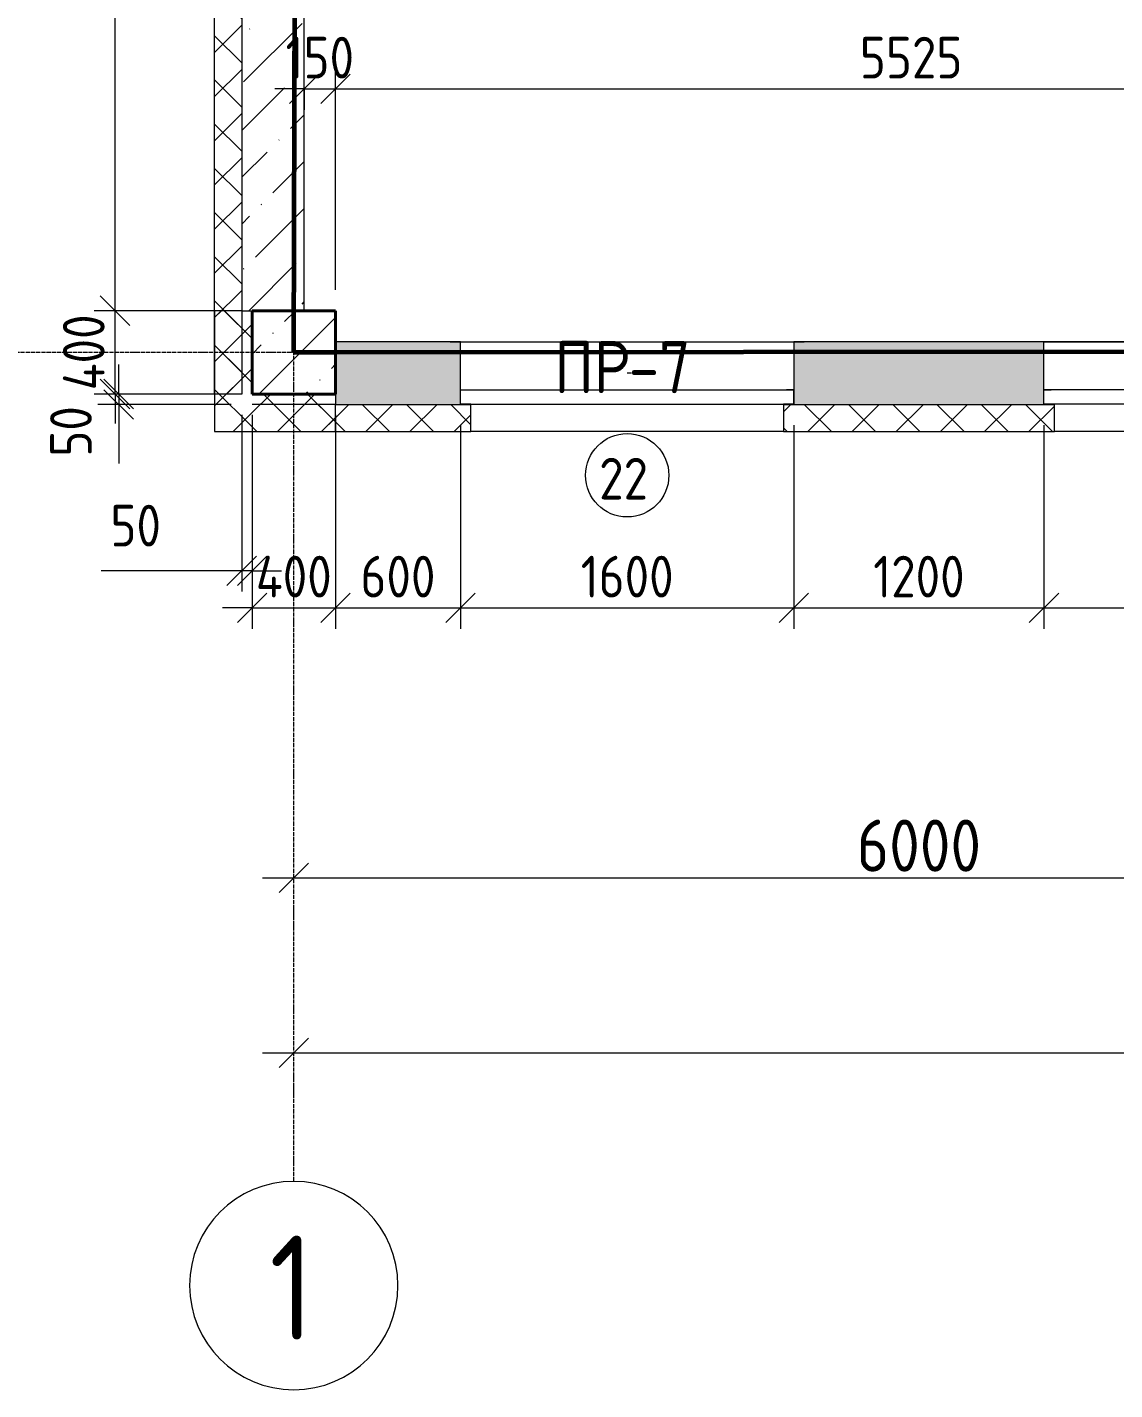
# Model space of a CAD drawing. Header units: millimetres. Extents: x -56773 to 221258, y -262288 to 26541.
# Drawn here: x -20870 to -15651, y -109923 to -103384 of the extents above; entities that cross this region are included whole.
import ezdxf

# ---------------------------------------------------------------- set-up
doc = ezdxf.new("R2010")
doc.units = ezdxf.units.MM
doc.linetypes.add('ADSK_Линия сетки', pattern=[25, 20, -2.5, 0, -2.5])
for name, color, linetype, lineweight in [('3.1 Штукатурка внешн стен для инвесторов', 5, 'Continuous', 60), ('_ Окна', 7, 'Continuous', 18), ('Марки', 7, 'Continuous', 20), ('Марки окон', 7, 'Continuous', 20), ('Несущие колонны', 7, 'Continuous', 18), ('Окна', 7, 'Continuous', 9), ('Оси', 7, 'Continuous', 9), ('Размеры', 7, 'Continuous', 9), ('Стены внутренние', 7, 'Continuous', 18), ('Стены наружные', 7, 'Continuous', 18), ('Стены штриховка', 7, 'Continuous', 9)]:
    doc.layers.add(name, color=color, linetype=linetype, lineweight=lineweight)
doc.styles.add('GOST Common', font='', dxfattribs={"width": 0.9, "height": 500})
doc.styles.add('GOST Common_2', font='', dxfattribs={"width": 0.9, "height": 250})
doc.styles.add('GOST Common_3', font='', dxfattribs={"width": 0.9, "height": 200})
doc.styles.get('GOST Common').set_extended_font_data('GOST Common')
doc.styles.get('GOST Common_2').set_extended_font_data('GOST Common')
doc.styles.get('GOST Common_3').set_extended_font_data('GOST Common')
doc.dimstyles.new('ADSK_Основной_2_0', dxfattribs={"dimscale": 304.8, "dimtxt": 201.142999, "dimasz": 0.463911, "dimexe": 0.328084, "dimexo": 0.328084, "dimgap": 0.164042, "dimtad": 1, "dimdec": 3, "dimrnd": 0.001, "dimdsep": 46, "dimtxsty": 'GOST Common_3', "dimblk1": 'OBLIQUE', "dimblk2": 'OBLIQUE', "dimsah": 1, "dimcen": 0.09, "dimdle": 0.328084, "dimazin": 2, "dimtfac": 1, "dimtdec": 4, "dimtix": 1, "dimtmove": 0, "dimatfit": 3, "dimfxl": 1, "dimtvp": 1, "dimtolj": 1, "dimtzin": 0, "dimlwd": 20, "dimlwe": 20, "dimarcsym": 2})
doc.dimstyles.new('ADSK_Основной_2_0_1', dxfattribs={"dimscale": 304.8, "dimtxt": 201.142999, "dimasz": 0.463911, "dimexe": 0.328084, "dimexo": 0.328084, "dimgap": 0.164042, "dimtad": 1, "dimdec": 3, "dimrnd": 0.001, "dimdsep": 46, "dimtxsty": 'GOST Common_3', "dimblk1": 'OBLIQUE', "dimblk2": 'OBLIQUE', "dimsah": 1, "dimcen": 0.09, "dimdle": 0.328084, "dimazin": 2, "dimtfac": 1, "dimtdec": 4, "dimtix": 1, "dimtmove": 1, "dimatfit": 3, "dimfxl": 1, "dimtvp": 1, "dimtolj": 1, "dimtzin": 0, "dimlwd": 20, "dimlwe": 20, "dimarcsym": 2})
doc.dimstyles.new('ADSK_Основной_2_5_мм', dxfattribs={"dimscale": 304.8, "dimtxt": 251.428749, "dimasz": 0.463911, "dimexe": 0.492126, "dimexo": 0.984252, "dimgap": 0.098425, "dimtad": 1, "dimrnd": 0.01, "dimdsep": 46, "dimtxsty": 'GOST Common_2', "dimblk1": 'OBLIQUE', "dimblk2": 'OBLIQUE', "dimsah": 1, "dimcen": 0.09, "dimdle": 0.492126, "dimazin": 2, "dimtfac": 1, "dimtdec": 4, "dimtix": 1, "dimtmove": 0, "dimatfit": 3, "dimfxl": 1, "dimtvp": 1, "dimtolj": 1, "dimtzin": 0, "dimlwd": 20, "dimlwe": 20, "dimarcsym": 2})
pattern_1 = [(45, (9.36, -97949.04), (84.18955, 308.69595), [396.875, -79.375, 3.353, -76.022])]
pattern_2 = [(45, (9.36, -97949.04), (-106.066, 106.066), []), (135, (9.36, -97949.04), (-106.066, -106.066), [])]

# ---------------------------------------------------------------- blocks, each defined once
blk = doc.blocks.new('ADSK_КолоннаЖБ_Прямоугольная - 400x400 мм-1807142-Кладочный план 2-го этаж')
at = {"layer": 'Несущие колонны', "lineweight": 40}
for p, q in [((-200, 200), (200, 200)), ((-200, -200), (-200, 200)), ((200, 200), (200, -200)), ((200, -200), (-200, -200))]:
    blk.add_line(p, q, dxfattribs=at)
blk = doc.blocks.new('ОКНО L03 _2СТ_RS - ОК-5_1600х2000h-3556615-Кладочный план 2-го этаж')
at = {"layer": '_ Окна'}
for p, q in [((-838.1, 149), (761.9, 149)), ((-838.1, 149), (-838.1, 79)), ((-838.1, 149), (-833.1, 149)), ((-818.1, 149), (-38.1, 149)), ((-38.1, 149), (741.9, 149)), ((761.9, 149), (756.9, 149)), ((761.9, 149), (761.9, 79)), ((-838.1, 79), (761.9, 79)), ((-838.1, 79), (-803.1, 79)), ((-818.1, 79), (-38.1, 79)), ((-38.1, 79), (741.9, 79)), ((761.9, 79), (726.9, 79))]:
    blk.add_line(p, q, dxfattribs=at)
at = {"layer": 'Окна'}
blk.add_line((-888.1, -150), (811.9, -150), dxfattribs=at)
blk = doc.blocks.new('ОКНО L03 _2СТ_RS - ОК-5_1600х2000h-3556607-Кладочный план 2-го этаж')
at = {"layer": '_ Окна'}
for p, q in [((-838.1, -79), (761.9, -79)), ((-838.1, -149), (-838.1, -79)), ((-838.1, -79), (-803.1, -79)), ((-818.1, -79), (-38.1, -79)), ((-38.1, -79), (741.9, -79)), ((761.9, -79), (726.9, -79)), ((761.9, -149), (761.9, -79)), ((-838.1, -149), (761.9, -149)), ((-838.1, -149), (-833.1, -149)), ((-818.1, -149), (-38.1, -149)), ((-38.1, -149), (741.9, -149)), ((761.9, -149), (756.9, -149))]:
    blk.add_line(p, q, dxfattribs=at)
at = {"layer": 'Окна'}
blk.add_line((-888.1, 150), (811.9, 150), dxfattribs=at)
blk = doc.blocks.new('Ось сетки - Круг_Ø10 мм-8259-Кладочный план 2-го этаж')
at = {"layer": 'Оси', "lineweight": 20}
for start, end in [(360, 180), (180, 360)]:
    blk.add_arc((0, 0), 5, start, end, dxfattribs=at)
blk = doc.blocks.new('_Oblique')
at = {"color": 0, "linetype": 'ByBlock', "lineweight": -2}
blk.add_line((-0.5, -0.5), (0.5, 0.5), dxfattribs=at)
blk = doc.blocks.new('*D4376')
at = {"layer": 'Defpoints', "color": 0, "lineweight": 25, "transparency": 16777216}
for p in [(-19590.6, -107366.3), (-13590.6, -107366.3), (-13590.6, -107466.3)]:
    blk.add_point(p, dxfattribs=at)
at = {"layer": 'Размеры', "color": 0, "lineweight": 20, "transparency": 16777216}
for p, q in [((-19740.6, -107466.3), (-13440.6, -107466.3)), ((-19590.6, -107666.3), (-19590.6, -107616.3)), ((-13590.6, -107666.3), (-13590.6, -107616.3))]:
    blk.add_line(p, q, dxfattribs=at)
at = {"layer": 'Размеры', "color": 0, "lineweight": 20, "transparency": 16777216, "xscale": 141.4, "yscale": 141.4, "zscale": 141.4, "rotation": 180}
blk.add_blockref('_Oblique', (-19590.6, -107466.3), dxfattribs=at)
at = {"layer": 'Размеры', "color": 0, "lineweight": 20, "transparency": 16777216, "xscale": 141.4, "yscale": 141.4, "zscale": 141.4}
blk.add_blockref('_Oblique', (-13590.6, -107466.3), dxfattribs=at)
at = {"layer": 'Размеры', "color": 0, "lineweight": 9, "transparency": 16777216, "insert": (-16590.6, -107311.3), "char_height": 250, "width": 756.843, "attachment_point": 5, "style": 'GOST Common_2'}
blk.add_mtext('\\A1;6000', dxfattribs=at)
blk = doc.blocks.new('*D4400')
at = {"layer": 'Defpoints', "color": 0, "lineweight": 25, "transparency": 16777216}
for p in [(-19590.6, -108206.3), (61609.4, -108206.3), (61609.4, -108306.3)]:
    blk.add_point(p, dxfattribs=at)
at = {"layer": 'Размеры', "color": 0, "lineweight": 20, "transparency": 16777216}
for p, q in [((-19740.6, -108306.3), (61759.4, -108306.3)), ((-19590.6, -108506.3), (-19590.6, -108456.3)), ((61609.4, -108506.3), (61609.4, -108456.3))]:
    blk.add_line(p, q, dxfattribs=at)
at = {"layer": 'Размеры', "color": 0, "lineweight": 20, "transparency": 16777216, "xscale": 141.4, "yscale": 141.4, "zscale": 141.4, "rotation": 180}
blk.add_blockref('_Oblique', (-19590.6, -108306.3), dxfattribs=at)
at = {"layer": 'Размеры', "color": 0, "lineweight": 20, "transparency": 16777216, "xscale": 141.4, "yscale": 141.4, "zscale": 141.4}
blk.add_blockref('_Oblique', (61609.4, -108306.3), dxfattribs=at)
at = {"layer": 'Размеры', "color": 0, "lineweight": 9, "transparency": 16777216, "insert": (21009.4, -108151.3), "char_height": 250, "width": 889.802, "attachment_point": 5, "style": 'GOST Common_2'}
blk.add_mtext('\\A1;81200', dxfattribs=at)
blk = doc.blocks.new('*D4420')
at = {"layer": 'Defpoints', "color": 0, "lineweight": 25, "transparency": 16777216}
for p in [(-20430.7, -105144.1), (-19790.6, -105144.1), (-19790.6, -105194.1)]:
    blk.add_point(p, dxfattribs=at)
at = {"layer": 'Размеры', "color": 0, "lineweight": 20, "transparency": 16777216}
for p, q in [((-20430.7, -105144.1), (-20430.7, -105002.7)), ((-19890.6, -105144.1), (-20530.7, -105144.1)), ((-20430.7, -105144.1), (-20430.7, -105194.1)), ((-19890.6, -105194.1), (-20530.7, -105194.1)), ((-20430.7, -105194.1), (-20430.7, -105476.9))]:
    blk.add_line(p, q, dxfattribs=at)
at = {"layer": 'Размеры', "color": 0, "lineweight": 20, "transparency": 16777216, "xscale": 141.4, "yscale": 141.4, "zscale": 141.4}
for p, rotation in [((-20430.7, -105144.1), 270), ((-20430.7, -105194.1), 90)]:
    blk.add_blockref('_Oblique', p, dxfattribs=dict(at, rotation=rotation))
at = {"layer": 'Размеры', "color": 0, "lineweight": 9, "transparency": 16777216, "insert": (-20759.8, -105444.9), "char_height": 200, "width": 302.737, "attachment_point": 1, "rotation": 90, "line_spacing_factor": 1.022761, "style": 'GOST Common_3'}
blk.add_mtext('\\A1;50', dxfattribs=at)
blk = doc.blocks.new('*D4421')
at = {"layer": 'Defpoints', "color": 0, "lineweight": 25, "transparency": 16777216}
for p in [(-20448.4, -104744.1), (-19790.6, -104744.1), (-19790.6, -105144.1)]:
    blk.add_point(p, dxfattribs=at)
at = {"layer": 'Размеры', "color": 0, "lineweight": 20, "transparency": 16777216}
for p, q in [((-20448.4, -104744.1), (-20448.4, -104602.7)), ((-19890.6, -104744.1), (-20548.4, -104744.1)), ((-20448.4, -105144.1), (-20448.4, -104744.1)), ((-19890.6, -105144.1), (-20548.4, -105144.1)), ((-20448.4, -105144.1), (-20448.4, -105285.5))]:
    blk.add_line(p, q, dxfattribs=at)
at = {"layer": 'Размеры', "color": 0, "lineweight": 20, "transparency": 16777216, "xscale": 141.4, "yscale": 141.4, "zscale": 141.4}
for p, rotation in [((-20448.4, -104744.1), 270), ((-20448.4, -105144.1), 90)]:
    blk.add_blockref('_Oblique', p, dxfattribs=dict(at, rotation=rotation))
at = {"layer": 'Размеры', "color": 0, "lineweight": 9, "transparency": 16777216, "insert": (-20598.4, -104944.1), "char_height": 200, "width": 474.561, "attachment_point": 5, "rotation": 90, "style": 'GOST Common_3'}
blk.add_mtext('\\A1;400', dxfattribs=at)
blk = doc.blocks.new('*D4422')
at = {"layer": 'Defpoints', "color": 0, "lineweight": 25, "transparency": 16777216}
for p in [(-20448.4, -101344.1), (-19839.6, -101344.1), (-19790.6, -104744.1)]:
    blk.add_point(p, dxfattribs=at)
at = {"layer": 'Размеры', "color": 0, "lineweight": 20, "transparency": 16777216}
for p, q in [((-20448.4, -104844.1), (-20448.4, -101244.1)), ((-19939.6, -101344.1), (-20548.4, -101344.1)), ((-19890.6, -104744.1), (-20548.4, -104744.1))]:
    blk.add_line(p, q, dxfattribs=at)
at = {"layer": 'Размеры', "color": 0, "lineweight": 20, "transparency": 16777216, "xscale": 141.4, "yscale": 141.4, "zscale": 141.4}
for p, rotation in [((-20448.4, -101344.1), 90), ((-20448.4, -104744.1), 270)]:
    blk.add_blockref('_Oblique', p, dxfattribs=dict(at, rotation=rotation))
at = {"layer": 'Размеры', "color": 0, "lineweight": 9, "transparency": 16777216, "insert": (-20598.4, -103044.1), "char_height": 200, "width": 625.93, "attachment_point": 5, "rotation": 90, "style": 'GOST Common_3'}
blk.add_mtext('\\A1;3400', dxfattribs=at)
blk = doc.blocks.new('*D4446')
at = {"layer": 'Defpoints', "color": 0, "lineweight": 25, "transparency": 16777216}
for p in [(-19840.6, -105144.1), (-19790.6, -105144.1), (-19790.6, -105992.3)]:
    blk.add_point(p, dxfattribs=at)
at = {"layer": 'Размеры', "color": 0, "lineweight": 20, "transparency": 16777216}
for p, q in [((-19840.6, -105244.1), (-19840.6, -106092.3)), ((-19790.6, -105244.1), (-19790.6, -106092.3)), ((-19840.6, -105992.3), (-20514.9, -105992.3)), ((-19790.6, -105992.3), (-19840.6, -105992.3)), ((-19790.6, -105992.3), (-19649.2, -105992.3))]:
    blk.add_line(p, q, dxfattribs=at)
at = {"layer": 'Размеры', "color": 0, "lineweight": 20, "transparency": 16777216, "xscale": 141.4, "yscale": 141.4, "zscale": 141.4}
blk.add_blockref('_Oblique', (-19840.6, -105992.3), dxfattribs=at)
at = {"layer": 'Размеры', "color": 0, "lineweight": 20, "transparency": 16777216, "xscale": 141.4, "yscale": 141.4, "zscale": 141.4, "rotation": 180}
blk.add_blockref('_Oblique', (-19790.6, -105992.3), dxfattribs=at)
at = {"layer": 'Размеры', "color": 0, "lineweight": 9, "transparency": 16777216, "insert": (-20470.5, -105675.6), "char_height": 200, "width": 302.737, "attachment_point": 1, "line_spacing_factor": 1.022761, "style": 'GOST Common_3'}
blk.add_mtext('\\A1;50', dxfattribs=at)
blk = doc.blocks.new('*D4447')
at = {"layer": 'Defpoints', "color": 0, "lineweight": 25, "transparency": 16777216}
for p in [(-19790.6, -105144.1), (-19390.6, -105144.1), (-19390.6, -106170.3)]:
    blk.add_point(p, dxfattribs=at)
at = {"layer": 'Размеры', "color": 0, "lineweight": 20, "transparency": 16777216}
for p, q in [((-19790.6, -105244.1), (-19790.6, -106270.3)), ((-19390.6, -105244.1), (-19390.6, -106270.3)), ((-19790.6, -106170.3), (-19932, -106170.3)), ((-19790.6, -106170.3), (-19390.6, -106170.3)), ((-19390.6, -106170.3), (-19249.2, -106170.3))]:
    blk.add_line(p, q, dxfattribs=at)
at = {"layer": 'Размеры', "color": 0, "lineweight": 20, "transparency": 16777216, "xscale": 141.4, "yscale": 141.4, "zscale": 141.4}
blk.add_blockref('_Oblique', (-19790.6, -106170.3), dxfattribs=at)
at = {"layer": 'Размеры', "color": 0, "lineweight": 20, "transparency": 16777216, "xscale": 141.4, "yscale": 141.4, "zscale": 141.4, "rotation": 180}
blk.add_blockref('_Oblique', (-19390.6, -106170.3), dxfattribs=at)
at = {"layer": 'Размеры', "color": 0, "lineweight": 9, "transparency": 16777216, "insert": (-19590.6, -106020.3), "char_height": 200, "width": 474.561, "attachment_point": 5, "style": 'GOST Common_3'}
blk.add_mtext('\\A1;400', dxfattribs=at)
blk = doc.blocks.new('*D4448')
at = {"layer": 'Defpoints', "color": 0, "lineweight": 25, "transparency": 16777216}
for p in [(-19390.6, -105144.1), (-18790.6, -105193.1), (-18790.6, -106170.3)]:
    blk.add_point(p, dxfattribs=at)
at = {"layer": 'Размеры', "color": 0, "lineweight": 20, "transparency": 16777216}
for p, q in [((-19390.6, -105244.1), (-19390.6, -106270.3)), ((-18790.6, -105293.1), (-18790.6, -106270.3)), ((-19490.6, -106170.3), (-18690.6, -106170.3))]:
    blk.add_line(p, q, dxfattribs=at)
at = {"layer": 'Размеры', "color": 0, "lineweight": 20, "transparency": 16777216, "xscale": 141.4, "yscale": 141.4, "zscale": 141.4, "rotation": 180}
blk.add_blockref('_Oblique', (-19390.6, -106170.3), dxfattribs=at)
at = {"layer": 'Размеры', "color": 0, "lineweight": 20, "transparency": 16777216, "xscale": 141.4, "yscale": 141.4, "zscale": 141.4}
blk.add_blockref('_Oblique', (-18790.6, -106170.3), dxfattribs=at)
at = {"layer": 'Размеры', "color": 0, "lineweight": 9, "transparency": 16777216, "insert": (-19090.6, -106020.3), "char_height": 200, "width": 454.106, "attachment_point": 5, "style": 'GOST Common_3'}
blk.add_mtext('\\A1;600', dxfattribs=at)
blk = doc.blocks.new('*D4449')
at = {"layer": 'Defpoints', "color": 0, "lineweight": 25, "transparency": 16777216}
for p in [(-18790.6, -105193.1), (-17190.6, -105193.1), (-17190.6, -106170.3)]:
    blk.add_point(p, dxfattribs=at)
at = {"layer": 'Размеры', "color": 0, "lineweight": 20, "transparency": 16777216}
for p, q in [((-18790.6, -105293.1), (-18790.6, -106270.3)), ((-17190.6, -105293.1), (-17190.6, -106270.3)), ((-18890.6, -106170.3), (-17090.6, -106170.3))]:
    blk.add_line(p, q, dxfattribs=at)
at = {"layer": 'Размеры', "color": 0, "lineweight": 20, "transparency": 16777216, "xscale": 141.4, "yscale": 141.4, "zscale": 141.4, "rotation": 180}
blk.add_blockref('_Oblique', (-18790.6, -106170.3), dxfattribs=at)
at = {"layer": 'Размеры', "color": 0, "lineweight": 20, "transparency": 16777216, "xscale": 141.4, "yscale": 141.4, "zscale": 141.4}
blk.add_blockref('_Oblique', (-17190.6, -106170.3), dxfattribs=at)
at = {"layer": 'Размеры', "color": 0, "lineweight": 9, "transparency": 16777216, "insert": (-17990.6, -106020.3), "char_height": 200, "width": 560.473, "attachment_point": 5, "style": 'GOST Common_3'}
blk.add_mtext('\\A1;1600', dxfattribs=at)
blk = doc.blocks.new('*D4450')
at = {"layer": 'Defpoints', "color": 0, "lineweight": 25, "transparency": 16777216}
for p in [(-17190.6, -105193.1), (-15990.6, -105193.1), (-15990.6, -106170.3)]:
    blk.add_point(p, dxfattribs=at)
at = {"layer": 'Размеры', "color": 0, "lineweight": 20, "transparency": 16777216}
for p, q in [((-17190.6, -105293.1), (-17190.6, -106270.3)), ((-15990.6, -105293.1), (-15990.6, -106270.3)), ((-17290.6, -106170.3), (-15890.6, -106170.3))]:
    blk.add_line(p, q, dxfattribs=at)
at = {"layer": 'Размеры', "color": 0, "lineweight": 20, "transparency": 16777216, "xscale": 141.4, "yscale": 141.4, "zscale": 141.4, "rotation": 180}
blk.add_blockref('_Oblique', (-17190.6, -106170.3), dxfattribs=at)
at = {"layer": 'Размеры', "color": 0, "lineweight": 20, "transparency": 16777216, "xscale": 141.4, "yscale": 141.4, "zscale": 141.4}
blk.add_blockref('_Oblique', (-15990.6, -106170.3), dxfattribs=at)
at = {"layer": 'Размеры', "color": 0, "lineweight": 9, "transparency": 16777216, "insert": (-16590.6, -106020.3), "char_height": 200, "width": 560.473, "attachment_point": 5, "style": 'GOST Common_3'}
blk.add_mtext('\\A1;1200', dxfattribs=at)
blk = doc.blocks.new('*D4451')
at = {"layer": 'Defpoints', "color": 0, "lineweight": 25, "transparency": 16777216}
for p in [(-15990.6, -105193.1), (-14390.6, -105193.1), (-14390.6, -106170.3)]:
    blk.add_point(p, dxfattribs=at)
at = {"layer": 'Размеры', "color": 0, "lineweight": 20, "transparency": 16777216}
for p, q in [((-15990.6, -105293.1), (-15990.6, -106270.3)), ((-14390.6, -105293.1), (-14390.6, -106270.3)), ((-16090.6, -106170.3), (-14290.6, -106170.3))]:
    blk.add_line(p, q, dxfattribs=at)
at = {"layer": 'Размеры', "color": 0, "lineweight": 20, "transparency": 16777216, "xscale": 141.4, "yscale": 141.4, "zscale": 141.4, "rotation": 180}
blk.add_blockref('_Oblique', (-15990.6, -106170.3), dxfattribs=at)
at = {"layer": 'Размеры', "color": 0, "lineweight": 20, "transparency": 16777216, "xscale": 141.4, "yscale": 141.4, "zscale": 141.4}
blk.add_blockref('_Oblique', (-14390.6, -106170.3), dxfattribs=at)
at = {"layer": 'Размеры', "color": 0, "lineweight": 9, "transparency": 16777216, "insert": (-15190.6, -106020.3), "char_height": 200, "width": 560.473, "attachment_point": 5, "style": 'GOST Common_3'}
blk.add_mtext('\\A1;1600', dxfattribs=at)
blk = doc.blocks.new('*D4652')
at = {"layer": 'Defpoints', "color": 0, "lineweight": 25, "transparency": 16777216}
for p in [(-19540.6, -103579.5), (-19390.6, -103679.5), (-19390.6, -104744.1)]:
    blk.add_point(p, dxfattribs=at)
at = {"layer": 'Размеры', "color": 0, "lineweight": 20, "transparency": 16777216}
for p, q in [((-19390.6, -104644.1), (-19390.6, -103579.5)), ((-19540.6, -103679.5), (-19682, -103679.5)), ((-19540.6, -103679.5), (-19540.6, -103779.5)), ((-19540.6, -103679.5), (-19390.6, -103679.5)), ((-19390.6, -103679.5), (-19249.2, -103679.5))]:
    blk.add_line(p, q, dxfattribs=at)
at = {"layer": 'Размеры', "color": 0, "lineweight": 20, "transparency": 16777216, "xscale": 141.4, "yscale": 141.4, "zscale": 141.4}
blk.add_blockref('_Oblique', (-19540.6, -103679.5), dxfattribs=at)
at = {"layer": 'Размеры', "color": 0, "lineweight": 20, "transparency": 16777216, "xscale": 141.4, "yscale": 141.4, "zscale": 141.4, "rotation": 180}
blk.add_blockref('_Oblique', (-19390.6, -103679.5), dxfattribs=at)
at = {"layer": 'Размеры', "color": 0, "lineweight": 9, "transparency": 16777216, "insert": (-19465.6, -103529.5), "char_height": 200, "width": 409.104, "attachment_point": 5, "style": 'GOST Common_3'}
blk.add_mtext('\\A1;150', dxfattribs=at)
blk = doc.blocks.new('*D4653')
at = {"layer": 'Defpoints', "color": 0, "lineweight": 25, "transparency": 16777216}
for p in [(-13865.6, -103679.5), (-13865.6, -103894.1), (-19390.6, -104744.1)]:
    blk.add_point(p, dxfattribs=at)
at = {"layer": 'Размеры', "color": 0, "lineweight": 20, "transparency": 16777216}
for p, q in [((-19390.6, -104644.1), (-19390.6, -103579.5)), ((-13865.6, -103794.1), (-13865.6, -103579.5)), ((-19490.6, -103679.5), (-13765.6, -103679.5))]:
    blk.add_line(p, q, dxfattribs=at)
at = {"layer": 'Размеры', "color": 0, "lineweight": 20, "transparency": 16777216, "xscale": 141.4, "yscale": 141.4, "zscale": 141.4, "rotation": 180}
blk.add_blockref('_Oblique', (-19390.6, -103679.5), dxfattribs=at)
at = {"layer": 'Размеры', "color": 0, "lineweight": 20, "transparency": 16777216, "xscale": 141.4, "yscale": 141.4, "zscale": 141.4}
blk.add_blockref('_Oblique', (-13865.6, -103679.5), dxfattribs=at)
at = {"layer": 'Размеры', "color": 0, "lineweight": 9, "transparency": 16777216, "insert": (-16628.1, -103529.5), "char_height": 200, "width": 605.475, "attachment_point": 5, "style": 'GOST Common_3'}
blk.add_mtext('\\A1;5525', dxfattribs=at)
blk = doc.blocks.new('М_окна1 - Маркировка типоразмера-1510237-Кладочный план 2-го этаж')
at = {"layer": 'Марки окон'}
blk.add_circle((0, 0), 2, dxfattribs=at)
blk = doc.blocks.new('ADSK_Марка_Отверстие - Экземпляр_Только Марка-157312-Кладочный план 2-го этаж')
at = {"layer": 'Марки'}
blk.add_line((0, 0), (0.2, 0), dxfattribs=at)

msp = doc.modelspace()

# ---------------------------------------------------------------- hatches: boundary and pattern name
at = {"layer": 'Несущие колонны', "lineweight": 9}
h = msp.add_hatch(dxfattribs=at)
h.set_pattern_fill('FP_1', color=256, style=0, pattern_type=2)
h.set_pattern_definition([(45, (9.36, -97949.04), (-224.5064, 224.5064), []), (45, (233.87, -97949.04), (-224.5064, 224.5064), [396.875, -79.375, 3.353, -76.022])])
h.paths.add_polyline_path([(-19790.6385, -105144.0666), (-19390.6385, -105144.0666), (-19390.6385, -104744.0666), (-19790.6385, -104744.0666)])
at = {"layer": 'Стены внутренние', "lineweight": 9}
h = msp.add_hatch(dxfattribs=at)
h.set_pattern_fill('FP_2', color=256, style=0, pattern_type=2)
h.set_pattern_definition(pattern_1)
h.paths.add_polyline_path([(-19790.6385, -104744.0666), (-19540.6385, -104744.0666), (-19540.6385, -101344.0666), (-19839.6385, -101344.0666), (-19840.6385, -104744.0666)])
h.paths.add_polyline_path([(-19840.6385, -99794.0666), (-19839.6385, -99794.0666), (-19839.6385, -99744.0666), (-19540.6385, -99744.0666), (-19540.6385, -99144.0666), (-19790.6385, -99144.0666), (-19790.6385, -98744.0666), (-19540.6385, -98744.0666), (-19540.6385, -97544.0666), (-19839.6385, -97544.0666), (-19840.6385, -98631.2864)])
h.paths.add_polyline_path([(-19840.6385, -95994.0666), (-19839.6385, -95994.0666), (-19839.6385, -95944.0666), (-19540.6385, -95944.0666), (-19540.6385, -94744.0666), (-19790.6385, -94744.0666), (-19790.6385, -94344.0666), (-19540.6385, -94344.0666), (-19540.6385, -93744.0666), (-19839.6385, -93744.0666), (-19840.6385, -95757.2112)])
h.paths.add_polyline_path([(-19839.6385, -92194.0666), (-19839.6385, -92144.0666), (-19540.6385, -92144.0666), (-19540.6385, -90944.0666), (-19839.6385, -90944.0666), (-19840.6385, -92194.0666)])
h.paths.add_polyline_path([(-19840.6385, -89394.0666), (-19839.6385, -89394.0666), (-19839.6385, -89344.0666), (-19540.6385, -89344.0666), (-19540.6385, -88744.0666), (-19790.6385, -88744.0666), (-19790.6385, -88344.0666), (-19540.6385, -88344.0666), (-19540.6385, -86944.0666), (-19840.6385, -86944.0666), (-19840.6385, -87134.9856)])
h = msp.add_hatch(dxfattribs=at)
h.set_pattern_fill('FP_2', color=256, style=0, pattern_type=2)
h.set_pattern_definition(pattern_1)
h.paths.add_polyline_path([(56459.3615, -105194.0666), (56459.3615, -105193.0666), (56409.3615, -105193.0666), (56409.3615, -104894.0666), (55809.3615, -104894.0666), (55809.3615, -105144.0666), (55409.3615, -105144.0666), (55409.3615, -104894.0666), (54809.3615, -104894.0666), (54809.3615, -105193.0666), (56326.6505, -105194.0666)])
h.paths.add_polyline_path([(59222.263, -105194.0666), (59209.3615, -105193.0666), (59209.3615, -104894.0666), (58009.3615, -104894.0666), (58009.3615, -105193.0666), (57959.3615, -105194.0666)])
h.paths.add_polyline_path([(61393.9725, -105194.0666), (61559.3615, -105194.0666), (61559.3615, -105144.0666), (61409.3615, -105144.0666), (61409.3615, -104894.0666), (60809.3615, -104894.0666), (60809.3615, -105193.0666), (60759.3615, -105194.0666)])
h.paths.add_polyline_path([(44959.3615, -105194.0666), (46909.3615, -105193.0666), (46909.3615, -104894.0666), (46009.3615, -104894.0666), (46009.3615, -105144.0666), (45609.3615, -105144.0666), (45609.3615, -104894.0666), (45009.3615, -104894.0666), (45009.3615, -105193.0666), (44959.3615, -105193.0666)])
h.paths.add_polyline_path([(37459.3615, -105194.0666), (37459.3615, -105193.0666), (37409.3615, -105193.0666), (37409.3615, -104894.0666), (36209.3615, -104894.0666), (36209.3615, -105193.0666), (36159.3615, -105194.0666)])
h.paths.add_polyline_path([(40659.3615, -105194.0666), (40659.3615, -105193.0666), (40609.3615, -105193.0666), (40609.3615, -104894.0666), (40009.3615, -104894.0666), (40009.3615, -105144.0666), (39609.3615, -105144.0666), (39609.3615, -104894.0666), (39009.3615, -104894.0666), (39009.3615, -105193.0666), (38959.3615, -105194.0666)])
h.paths.add_polyline_path([(50459.3615, -105194.0666), (50459.3615, -105193.0666), (50409.3615, -105193.0666), (50409.3615, -104894.0666), (49809.3615, -104894.0666), (49809.3615, -105144.0666), (49409.3615, -105144.0666), (49409.3615, -104894.0666), (48509.3615, -104894.0666), (48509.3615, -105193.0666), (48459.3615, -105194.0666)])
h.paths.add_polyline_path([(53259.3615, -105194.0666), (53259.3615, -105193.0666), (53209.3615, -105193.0666), (53209.3615, -104894.0666), (52009.3615, -104894.0666), (52009.3615, -105193.0666), (51959.3615, -105194.0666)])
h.paths.add_polyline_path([(42159.3615, -105194.0666), (43409.3615, -105193.0666), (43409.3615, -104894.0666), (42209.3615, -104894.0666), (42209.3615, -105193.0666), (42159.3615, -105193.0666)])
h.paths.add_polyline_path([(30266.1372, -105194.0666), (31409.3615, -105193.0666), (31409.3615, -104894.0666), (30209.3615, -104894.0666), (30209.3615, -105193.0666), (30159.3615, -105194.0666)])
h.paths.add_polyline_path([(19459.3615, -105194.0666), (19459.3615, -105193.0666), (19409.3615, -105193.0666), (19409.3615, -104894.0666), (18209.3615, -104894.0666), (18209.3615, -105193.0666), (18683.6869, -105194.0666)])
h.paths.add_polyline_path([(15609.3615, -105194.0666), (15609.3615, -104894.0666), (15009.3615, -104894.0666), (15009.3615, -105144.0666), (14609.3615, -105144.0666), (14609.3615, -104894.0666), (14009.3615, -104894.0666), (14009.3615, -105193.0666), (13959.3615, -105194.0666)])
h.paths.add_polyline_path([(20959.3615, -105194.0666), (21609.3615, -105194.0666), (21609.3615, -104894.0666), (21009.3615, -104894.0666), (21009.3615, -105193.0666), (20959.3615, -105193.0666)])
h.paths.add_polyline_path([(28659.3615, -105194.0666), (28659.3615, -105193.0666), (28609.3615, -105193.0666), (28609.3615, -104894.0666), (28009.3615, -104894.0666), (28009.3615, -105144.0666), (27609.3615, -105144.0666), (27609.3615, -104894.0666), (27009.3615, -104894.0666), (27009.3615, -105193.0666), (27370.5247, -105194.0666)])
h.paths.add_polyline_path([(32959.3615, -105194.0666), (34609.3615, -105193.0666), (34609.3615, -104894.0666), (34009.3615, -104894.0666), (34009.3615, -105144.0666), (33609.3615, -105144.0666), (33609.3615, -104894.0666), (33009.3615, -104894.0666), (33009.3615, -105193.0666), (32959.3615, -105193.0666)])
h.paths.add_polyline_path([(22009.3615, -105194.0666), (22609.3615, -105193.0666), (22609.3615, -104894.0666), (22009.3615, -104894.0666), (22009.3615, -105144.0666)])
h.paths.add_polyline_path([(25459.3615, -105194.0666), (25459.3615, -105193.0666), (25409.3615, -105193.0666), (25409.3615, -104894.0666), (24209.3615, -104894.0666), (24209.3615, -105193.0666), (24474.9121, -105194.0666)])
h.paths.add_polyline_path([(16009.3615, -105194.0666), (16609.3615, -105193.0666), (16609.3615, -104894.0666), (16009.3615, -104894.0666), (16009.3615, -105144.0666)])
h.paths.add_polyline_path([(6459.3615, -105194.0666), (6459.3615, -105193.0666), (6409.3615, -105193.0666), (6409.3615, -104894.0666), (5209.3615, -104894.0666), (5209.3615, -105193.0666), (5159.3615, -105194.0666)])
h.paths.add_polyline_path([(-5540.6385, -105194.0666), (-5540.6385, -105193.0666), (-5590.6385, -105193.0666), (-5590.6385, -104894.0666), (-6790.6385, -104894.0666), (-6790.6385, -105193.0666), (-6840.6385, -105194.0666)])
h.paths.add_polyline_path([(-2340.6385, -105194.0666), (-2340.6385, -105193.0666), (-2390.6385, -105193.0666), (-2390.6385, -104894.0666), (-2990.6385, -104894.0666), (-2990.6385, -105144.0666), (-3390.6385, -105144.0666), (-3390.6385, -104894.0666), (-3990.6385, -104894.0666), (-3990.6385, -105193.0666), (-4040.6385, -105194.0666)])
h.paths.add_polyline_path([(1959.3615, -105194.0666), (3609.3615, -105193.0666), (3609.3615, -104894.0666), (3009.3615, -104894.0666), (3009.3615, -105144.0666), (2609.3615, -105144.0666), (2609.3615, -104894.0666), (2009.3615, -104894.0666), (2009.3615, -105193.0666), (1959.3615, -105193.0666)])
h.paths.add_polyline_path([(12459.3615, -105194.0666), (12459.3615, -105193.0666), (12409.3615, -105193.0666), (12409.3615, -104894.0666), (11209.3615, -104894.0666), (11209.3615, -105193.0666), (11159.3615, -105194.0666)])
h.paths.add_polyline_path([(9659.3615, -105194.0666), (9659.3615, -105193.0666), (9609.3615, -105193.0666), (9609.3615, -104894.0666), (9009.3615, -104894.0666), (9009.3615, -105144.0666), (8609.3615, -105144.0666), (8609.3615, -104894.0666), (8009.3615, -104894.0666), (8009.3615, -105193.0666), (7959.3615, -105194.0666)])
h.paths.add_polyline_path([(459.3615, -105194.0666), (459.3615, -105193.0666), (409.3615, -105193.0666), (409.3615, -104894.0666), (-790.6385, -104894.0666), (-790.6385, -105193.0666), (-840.6385, -105194.0666)])
h.paths.add_polyline_path([(-8340.6385, -105194.0666), (-8340.6385, -105193.0666), (-8390.6385, -105193.0666), (-8390.6385, -104894.0666), (-8990.6385, -104894.0666), (-8990.6385, -105144.0666), (-9390.6385, -105144.0666), (-9390.6385, -104894.0666), (-10590.6385, -104894.0666), (-10590.6385, -105193.0666), (-10272.4389, -105194.0666)])
h.paths.add_polyline_path([(-17240.6385, -105194.0666), (-15990.6385, -105193.0666), (-15990.6385, -104894.0666), (-17190.6385, -104894.0666), (-17190.6385, -105193.0666), (-17240.6385, -105193.0666)])
h.paths.add_polyline_path([(-18959.2766, -105194.0666), (-18790.6385, -105193.0666), (-18790.6385, -104894.0666), (-19390.6385, -104894.0666), (-19390.6385, -105194.0666)])
h.paths.add_polyline_path([(-13168.0514, -105194.0666), (-12190.6385, -105193.0666), (-12190.6385, -104894.0666), (-13390.6385, -104894.0666), (-13390.6385, -105144.0666), (-13790.6385, -105144.0666), (-13790.6385, -104894.0666), (-14390.6385, -104894.0666), (-14390.6385, -105193.0666), (-13891.9546, -105194.0666)])
at = {"layer": 'Стены наружные', "lineweight": 9}
h = msp.add_hatch(dxfattribs=at)
h.set_pattern_fill('FP_4', color=256, style=0, pattern_type=2)
h.set_pattern_definition(pattern_2)
h.paths.add_polyline_path([(-19840.6385, -105144.0666), (-19840.6385, -101294.0666), (-19970.6385, -101294.0666), (-19970.6385, -105144.0666)])
h.paths.add_polyline_path([(-19840.6385, -99794.0666), (-19840.6385, -97494.0666), (-19970.6385, -97494.0666), (-19970.6385, -99794.0666)])
h.paths.add_polyline_path([(-19840.6385, -95994.0666), (-19840.6385, -93694.0666), (-19970.6385, -93694.0666), (-19970.6385, -95994.0666)])
h.paths.add_polyline_path([(-19840.6385, -92194.0666), (-19840.6385, -90894.0666), (-19970.6385, -90894.0666), (-19970.6385, -92194.0666)])
h.paths.add_polyline_path([(-19840.6385, -89394.0666), (-19840.6385, -87124.0666), (-19970.6385, -87124.0666), (-19970.6385, -89394.0666)])
h = msp.add_hatch(dxfattribs=at)
h.set_pattern_fill('FP_4', color=256, style=0, pattern_type=2)
h.set_pattern_definition(pattern_2)
h.paths.add_polyline_path([(-19790.6385, -105324.0666), (-19790.6385, -104744.0666), (-19970.6385, -104744.0666), (-19970.6385, -105324.0666)])
h = msp.add_hatch(dxfattribs=at)
h.set_pattern_fill('FP_4', color=256, style=0, pattern_type=2)
h.set_pattern_definition(pattern_2)
h.paths.add_polyline_path([(-19390.6385, -105324.0666), (-19390.6385, -105144.0666), (-19790.6385, -105144.0666), (-19790.6385, -105324.0666)])
h = msp.add_hatch(dxfattribs=at)
h.set_pattern_fill('FP_4', color=256, style=0, pattern_type=2)
h.set_pattern_definition(pattern_2)
h.paths.add_polyline_path([(60759.3615, -105324.0666), (61989.3615, -105324.0666), (61989.3615, -105194.0666), (60759.3615, -105194.0666)])
h.paths.add_polyline_path([(59222.263, -105324.0666), (59259.3615, -105324.0666), (59259.3615, -105194.0666), (57959.3615, -105194.0666), (57959.3615, -105324.0666)])
h.paths.add_polyline_path([(46959.3615, -105324.0666), (46959.3615, -105194.0666), (44959.3615, -105194.0666), (44959.3615, -105324.0666)])
h.paths.add_polyline_path([(50459.3615, -105324.0666), (50459.3615, -105194.0666), (48459.3615, -105194.0666), (48459.3615, -105324.0666)])
h.paths.add_polyline_path([(37459.3615, -105324.0666), (37459.3615, -105194.0666), (36159.3615, -105194.0666), (36159.3615, -105324.0666)])
h.paths.add_polyline_path([(38959.3615, -105324.0666), (40659.3615, -105324.0666), (40659.3615, -105194.0666), (38959.3615, -105194.0666)])
h.paths.add_polyline_path([(43459.3615, -105324.0666), (43459.3615, -105194.0666), (42159.3615, -105194.0666), (42159.3615, -105324.0666)])
h.paths.add_polyline_path([(56326.6505, -105324.0666), (56459.3615, -105324.0666), (56459.3615, -105194.0666), (54759.3615, -105194.0666), (54759.3615, -105324.0666)])
h.paths.add_polyline_path([(51959.3615, -105324.0666), (53259.3615, -105324.0666), (53259.3615, -105194.0666), (51959.3615, -105194.0666)])
h.paths.add_polyline_path([(25459.3615, -105324.0666), (25459.3615, -105194.0666), (24159.3615, -105194.0666), (24159.3615, -105324.0666), (24474.9121, -105324.0666)])
h.paths.add_polyline_path([(18159.3615, -105324.0666), (19459.3615, -105324.0666), (19459.3615, -105194.0666), (18159.3615, -105194.0666)])
h.paths.add_polyline_path([(16659.3615, -105324.0666), (16659.3615, -105194.0666), (16009.3615, -105194.0666), (16009.3615, -105324.0666)])
h.paths.add_polyline_path([(28659.3615, -105324.0666), (28659.3615, -105194.0666), (26959.3615, -105194.0666), (26959.3615, -105324.0666), (27370.5247, -105324.0666)])
h.paths.add_polyline_path([(21579.2995, -105324.0666), (21609.3615, -105324.0666), (21609.3615, -105194.0666), (20959.3615, -105194.0666), (20959.3615, -105324.0666)])
h.paths.add_polyline_path([(30159.3615, -105324.0666), (31459.3615, -105324.0666), (31459.3615, -105194.0666), (30159.3615, -105194.0666)])
h.paths.add_polyline_path([(22659.3615, -105324.0666), (22659.3615, -105194.0666), (22009.3615, -105194.0666), (22009.3615, -105324.0666)])
h.paths.add_polyline_path([(32959.3615, -105324.0666), (34659.3615, -105324.0666), (34659.3615, -105194.0666), (32959.3615, -105194.0666)])
h.paths.add_polyline_path([(15609.3615, -105324.0666), (15609.3615, -105194.0666), (13959.3615, -105194.0666), (13959.3615, -105324.0666)])
h.paths.add_polyline_path([(-2340.6385, -105324.0666), (-2340.6385, -105194.0666), (-4040.6385, -105194.0666), (-4040.6385, -105324.0666)])
h.paths.add_polyline_path([(12459.3615, -105324.0666), (12459.3615, -105194.0666), (11159.3615, -105194.0666), (11159.3615, -105324.0666)])
h.paths.add_polyline_path([(459.3615, -105324.0666), (459.3615, -105194.0666), (-840.6385, -105194.0666), (-840.6385, -105324.0666)])
h.paths.add_polyline_path([(3659.3615, -105324.0666), (3659.3615, -105194.0666), (1959.3615, -105194.0666), (1959.3615, -105324.0666)])
h.paths.add_polyline_path([(7959.3615, -105324.0666), (9659.3615, -105324.0666), (9659.3615, -105194.0666), (7959.3615, -105194.0666)])
h.paths.add_polyline_path([(6459.3615, -105324.0666), (6459.3615, -105194.0666), (5159.3615, -105194.0666), (5159.3615, -105324.0666)])
h.paths.add_polyline_path([(-13891.9546, -105324.0666), (-12140.6385, -105324.0666), (-12140.6385, -105194.0666), (-14440.6385, -105194.0666), (-14440.6385, -105324.0666)])
h.paths.add_polyline_path([(-10640.6385, -105324.0666), (-8340.6385, -105324.0666), (-8340.6385, -105194.0666), (-10640.6385, -105194.0666)])
h.paths.add_polyline_path([(-16063.664, -105324.0666), (-15940.6385, -105324.0666), (-15940.6385, -105194.0666), (-17240.6385, -105194.0666), (-17240.6385, -105324.0666)])
h.paths.add_polyline_path([(-18740.6385, -105324.0666), (-18740.6385, -105194.0666), (-19790.6385, -105194.0666), (-19790.6385, -105324.0666), (-18959.2766, -105324.0666)])
h.paths.add_polyline_path([(-5540.6385, -105324.0666), (-5540.6385, -105194.0666), (-6840.6385, -105194.0666), (-6840.6385, -105324.0666)])

# ---------------------------------------------------------------- linework, layer by layer
at = {"layer": '3.1 Штукатурка внешн стен для инвесторов'}
msp.add_lwpolyline([(61409.3615, -104894.0666), (-19390.6385, -104944.0666), (-19590.6385, -104944.0666), (-19540.6385, -87219.0666)], dxfattribs=at)
at = {"layer": 'Несущие колонны', "lineweight": 9}
for p, q in [((-19390.6385, -104744.0666), (-19790.6385, -104744.0666)), ((-19790.6385, -104744.0666), (-19790.6385, -105144.0666)), ((-19390.6385, -105144.0666), (-19390.6385, -104744.0666)), ((-19790.6385, -105144.0666), (-19390.6385, -105144.0666))]:
    msp.add_line(p, q, dxfattribs=at)
at = {"layer": 'Оси', "linetype": 'ADSK_Линия сетки', "lineweight": 5}
for p, q in [((-19590.6385, -108922.9178), (-19590.6385, -73448.1214)), ((62525.08, -104944.0666), (-25230.7352, -104944.0666))]:
    msp.add_line(p, q, dxfattribs=at)
at = {"layer": 'Стены внутренние', "lineweight": 5}
for p, q in [((-19540.6385, -104744.0666), (-19540.6385, -101894.0666)), ((-19540.6385, -104744.0666), (-19790.6385, -104744.0666)), ((-18790.6385, -104894.0666), (-19390.6385, -104894.0666)), ((-19390.6385, -104894.0666), (-19390.6385, -105144.0666)), ((-18790.6385, -105193.0666), (-18790.6385, -104894.0666)), ((-18790.6385, -104894.0666), (-17190.6385, -104894.0666)), ((-15990.6385, -104894.0666), (-17190.6385, -104894.0666)), ((-17190.6385, -104894.0666), (-17190.6385, -105193.0666)), ((-15990.6385, -105193.0666), (-15990.6385, -104894.0666)), ((-15990.6385, -104894.0666), (-14390.6385, -104894.0666)), ((-18740.6385, -105193.0666), (-18790.6385, -105193.0666)), ((-18740.6385, -105194.0666), (-18740.6385, -105193.0666)), ((-17190.6385, -105193.0666), (-17240.6385, -105193.0666)), ((-17240.6385, -105193.0666), (-17240.6385, -105194.0666)), ((-15940.6385, -105193.0666), (-15990.6385, -105193.0666)), ((-15940.6385, -105194.0666), (-15940.6385, -105193.0666))]:
    msp.add_line(p, q, dxfattribs=at)
at = {"layer": 'Стены наружные', "lineweight": 9}
for p, q in [((-19970.6385, -105144.0666), (-19970.6385, -101294.0666)), ((-19840.6385, -104744.0666), (-19970.6385, -104744.0666)), ((-19970.6385, -104744.0666), (-19970.6385, -105324.0666)), ((-19840.6385, -104744.0666), (-19840.6385, -105144.0666)), ((-19790.6385, -105144.0666), (-19790.6385, -104744.0666)), ((-19840.6385, -105144.0666), (-19970.6385, -105144.0666)), ((-19390.6385, -105144.0666), (-19790.6385, -105144.0666)), ((-19390.6385, -105194.0666), (-19790.6385, -105194.0666)), ((-19390.6385, -105324.0666), (-19390.6385, -105194.0666)), ((-18740.6385, -105324.0666), (-18740.6385, -105194.0666)), ((-17240.6385, -105194.0666), (-17240.6385, -105324.0666)), ((-15940.6385, -105324.0666), (-15940.6385, -105194.0666)), ((-19970.6385, -105324.0666), (-18740.6385, -105324.0666)), ((-17240.6385, -105324.0666), (-18740.6385, -105324.0666)), ((-17240.6385, -105324.0666), (-15940.6385, -105324.0666)), ((-14440.6385, -105324.0666), (-15940.6385, -105324.0666))]:
    msp.add_line(p, q, dxfattribs=at)
at = {"layer": 'Стены штриховка', "lineweight": 9}
for p, q in [((-19840.6385, -101294.0666), (-19840.6385, -104744.0666)), ((-19840.6385, -104744.0666), (-19790.6385, -104744.0666)), ((-19390.6385, -105144.0666), (-19390.6385, -105194.0666)), ((-19390.6385, -105194.0666), (-18740.6385, -105194.0666)), ((-17240.6385, -105194.0666), (-15940.6385, -105194.0666))]:
    msp.add_line(p, q, dxfattribs=at)

# ---------------------------------------------------------------- block references
at = {"layer": 'Марки', "xscale": 99.99999999999993, "yscale": 99.99999999999993, "zscale": 99.99999999999993}
msp.add_blockref('ADSK_Марка_Отверстие - Экземпляр_Только Марка-157312-Кладочный план 2-го этаж', (-17990.6385, -105043.0666), dxfattribs=at)
at = {"layer": 'Марки окон', "xscale": 99.99999999999993, "yscale": 99.99999999999993, "zscale": 99.99999999999993}
msp.add_blockref('М_окна1 - Маркировка типоразмера-1510237-Кладочный план 2-го этаж', (-17990.6385, -105534.0666), dxfattribs=at)
at = {"layer": 'Несущие колонны', "lineweight": 40, "rotation": 89.9999999999999}
msp.add_blockref('ADSK_КолоннаЖБ_Прямоугольная - 400x400 мм-1807142-Кладочный план 2-го этаж', (-19590.6385, -104944.0666), dxfattribs=at)
at = {"layer": 'Окна'}
msp.add_blockref('ОКНО L03 _2СТ_RS - ОК-5_1600х2000h-3556607-Кладочный план 2-го этаж', (-17952.5385, -105044.0666), dxfattribs=at)
at = {"layer": 'Окна', "rotation": 180}
msp.add_blockref('ОКНО L03 _2СТ_RS - ОК-5_1600х2000h-3556615-Кладочный план 2-го этаж', (-15228.7385, -105044.0666), dxfattribs=at)
at = {"layer": 'Оси', "lineweight": 20, "xscale": 99.99999999999993, "yscale": 99.99999999999993, "zscale": 99.99999999999993}
msp.add_blockref('Ось сетки - Круг_Ø10 мм-8259-Кладочный план 2-го этаж', (-19590.6385, -109422.9178), dxfattribs=at)

# ---------------------------------------------------------------- texts
at = {"layer": 'Марки', "lineweight": 9, "char_height": 250, "attachment_point": 1, "style": 'GOST Common_2'}
for s, insert, width in [('ПР', (-18340.5693, -104890.0854), 432.91125), ('-7', (-17983.3818, -104890.0854), 389.620125)]:
    msp.add_mtext(s, dxfattribs=dict(at, insert=insert, width=width))
at = {"layer": 'Марки окон', "lineweight": 5, "insert": (-18125.1959, -105450.2812), "char_height": 200, "width": 317.46825, "attachment_point": 1, "style": 'GOST Common_3'}
msp.add_mtext('22', dxfattribs=at)
at = {"layer": 'Оси', "insert": (-19707.5692, -109183.0512), "char_height": 500, "width": 281.392312, "attachment_point": 1, "style": 'GOST Common'}
msp.add_mtext('\\fGOST Common|b0|i0|c204|p34|;\\W.9;1', dxfattribs=at)

# ---------------------------------------------------------------- dimensions: what is measured, and where the dimension line sits
at = {"layer": 'Размеры', "lineweight": 9}
for base, p1, p2, override, picture, middle in [((-20448.403, -101344.0666), (-19790.6385, -104744.0666), (-19839.6385, -101344.0666), {"dimpost": '<>', "dimfxl": 3400.35307}, '*D4422', (-20598.403, -103044.0666)), ((-20448.403, -104744.0666), (-19790.6385, -105144.0666), (-19790.6385, -104744.0666), {"dimpost": '<>', "dimfxl": 400}, '*D4421', (-20598.403, -104944.0666))]:
    dim = msp.add_linear_dim(base=base, p1=p1, p2=p2, angle=90, dimstyle='ADSK_Основной_2_0_1', override=override, dxfattribs=at)
    dim.commit()
    dim.dimension.update_dxf_attribs({"geometry": picture, "text_midpoint": middle})
for base, p1, p2, dimstyle, override, picture, middle in [((-19390.6385, -103679.5055), (-19540.6385, -103579.5206), (-19390.6385, -104744.0666), 'ADSK_Основной_2_0_1', {"dimpost": '<>', "dimfxl": 1174.166637}, '*D4652', (-19465.6385, -103529.5055)), ((-13865.6385, -103679.5055), (-19390.6385, -104744.0666), (-13865.6385, -103894.0666), 'ADSK_Основной_2_0_1', {"dimpost": '<>', "dimfxl": 5590.002236}, '*D4653', (-16628.1385, -103529.5055)), ((-19390.6385, -106170.3311), (-19790.6385, -105144.0666), (-19390.6385, -105144.0666), 'ADSK_Основной_2_0_1', {"dimpost": '<>', "dimfxl": 400}, '*D4447', (-19590.6385, -106020.3311)), ((-18790.6385, -106170.3311), (-19390.6385, -105144.0666), (-18790.6385, -105193.0666), 'ADSK_Основной_2_0_1', {"dimpost": '<>', "dimfxl": 601.997508}, '*D4448', (-19090.6385, -106020.3311)), ((-17190.6385, -106170.3311), (-18790.6385, -105193.0666), (-17190.6385, -105193.0666), 'ADSK_Основной_2_0_1', {"dimpost": '<>', "dimfxl": 1600}, '*D4449', (-17990.6385, -106020.3311)), ((-15990.6385, -106170.3311), (-17190.6385, -105193.0666), (-15990.6385, -105193.0666), 'ADSK_Основной_2_0_1', {"dimpost": '<>', "dimfxl": 1200}, '*D4450', (-16590.6385, -106020.3311)), ((-14390.6385, -106170.3311), (-15990.6385, -105193.0666), (-14390.6385, -105193.0666), 'ADSK_Основной_2_0_1', {"dimpost": '<>', "dimfxl": 1600}, '*D4451', (-15190.6385, -106020.3311)), ((-13590.6385, -107466.29), (-19590.6385, -107366.3051), (-13590.6385, -107366.3051), 'ADSK_Основной_2_5_мм', {"dimpost": '<>', "dimfxl": 6000}, '*D4376', (-16590.6385, -107311.29)), ((61609.3615, -108306.29), (-19590.6385, -108206.3051), (61609.3615, -108206.3051), 'ADSK_Основной_2_5_мм', {"dimpost": '<>', "dimfxl": 81200}, '*D4400', (21009.3615, -108151.29))]:
    dim = msp.add_linear_dim(base=base, p1=p1, p2=p2, dimstyle=dimstyle, override=override, dxfattribs=at)
    dim.commit()
    dim.dimension.update_dxf_attribs({"geometry": picture, "text_midpoint": middle})
dim = msp.add_linear_dim(base=(-20430.721, -105144.0666), p1=(-19790.6385, -105194.0666), p2=(-19790.6385, -105144.0666), angle=90, dimstyle='ADSK_Основной_2_0', override={"dimpost": '<>', "dimfxl": 50}, dxfattribs=at)
dim.commit()
dim.dimension.update_dxf_attribs({"geometry": '*D4420', "text_midpoint": (-20626.4353, -105476.8666), "dimtype": 160, "text_rotation": 90})
dim = msp.add_linear_dim(base=(-19790.6385, -105992.2988), p1=(-19840.6385, -105144.0666), p2=(-19790.6385, -105144.0666), dimstyle='ADSK_Основной_2_0', override={"dimpost": '<>', "dimfxl": 50}, dxfattribs=at)
dim.commit()
dim.dimension.update_dxf_attribs({"geometry": '*D4446', "text_midpoint": (-20319.1528, -105992.2988), "dimtype": 160})

doc.saveas('drawing.dxf')
